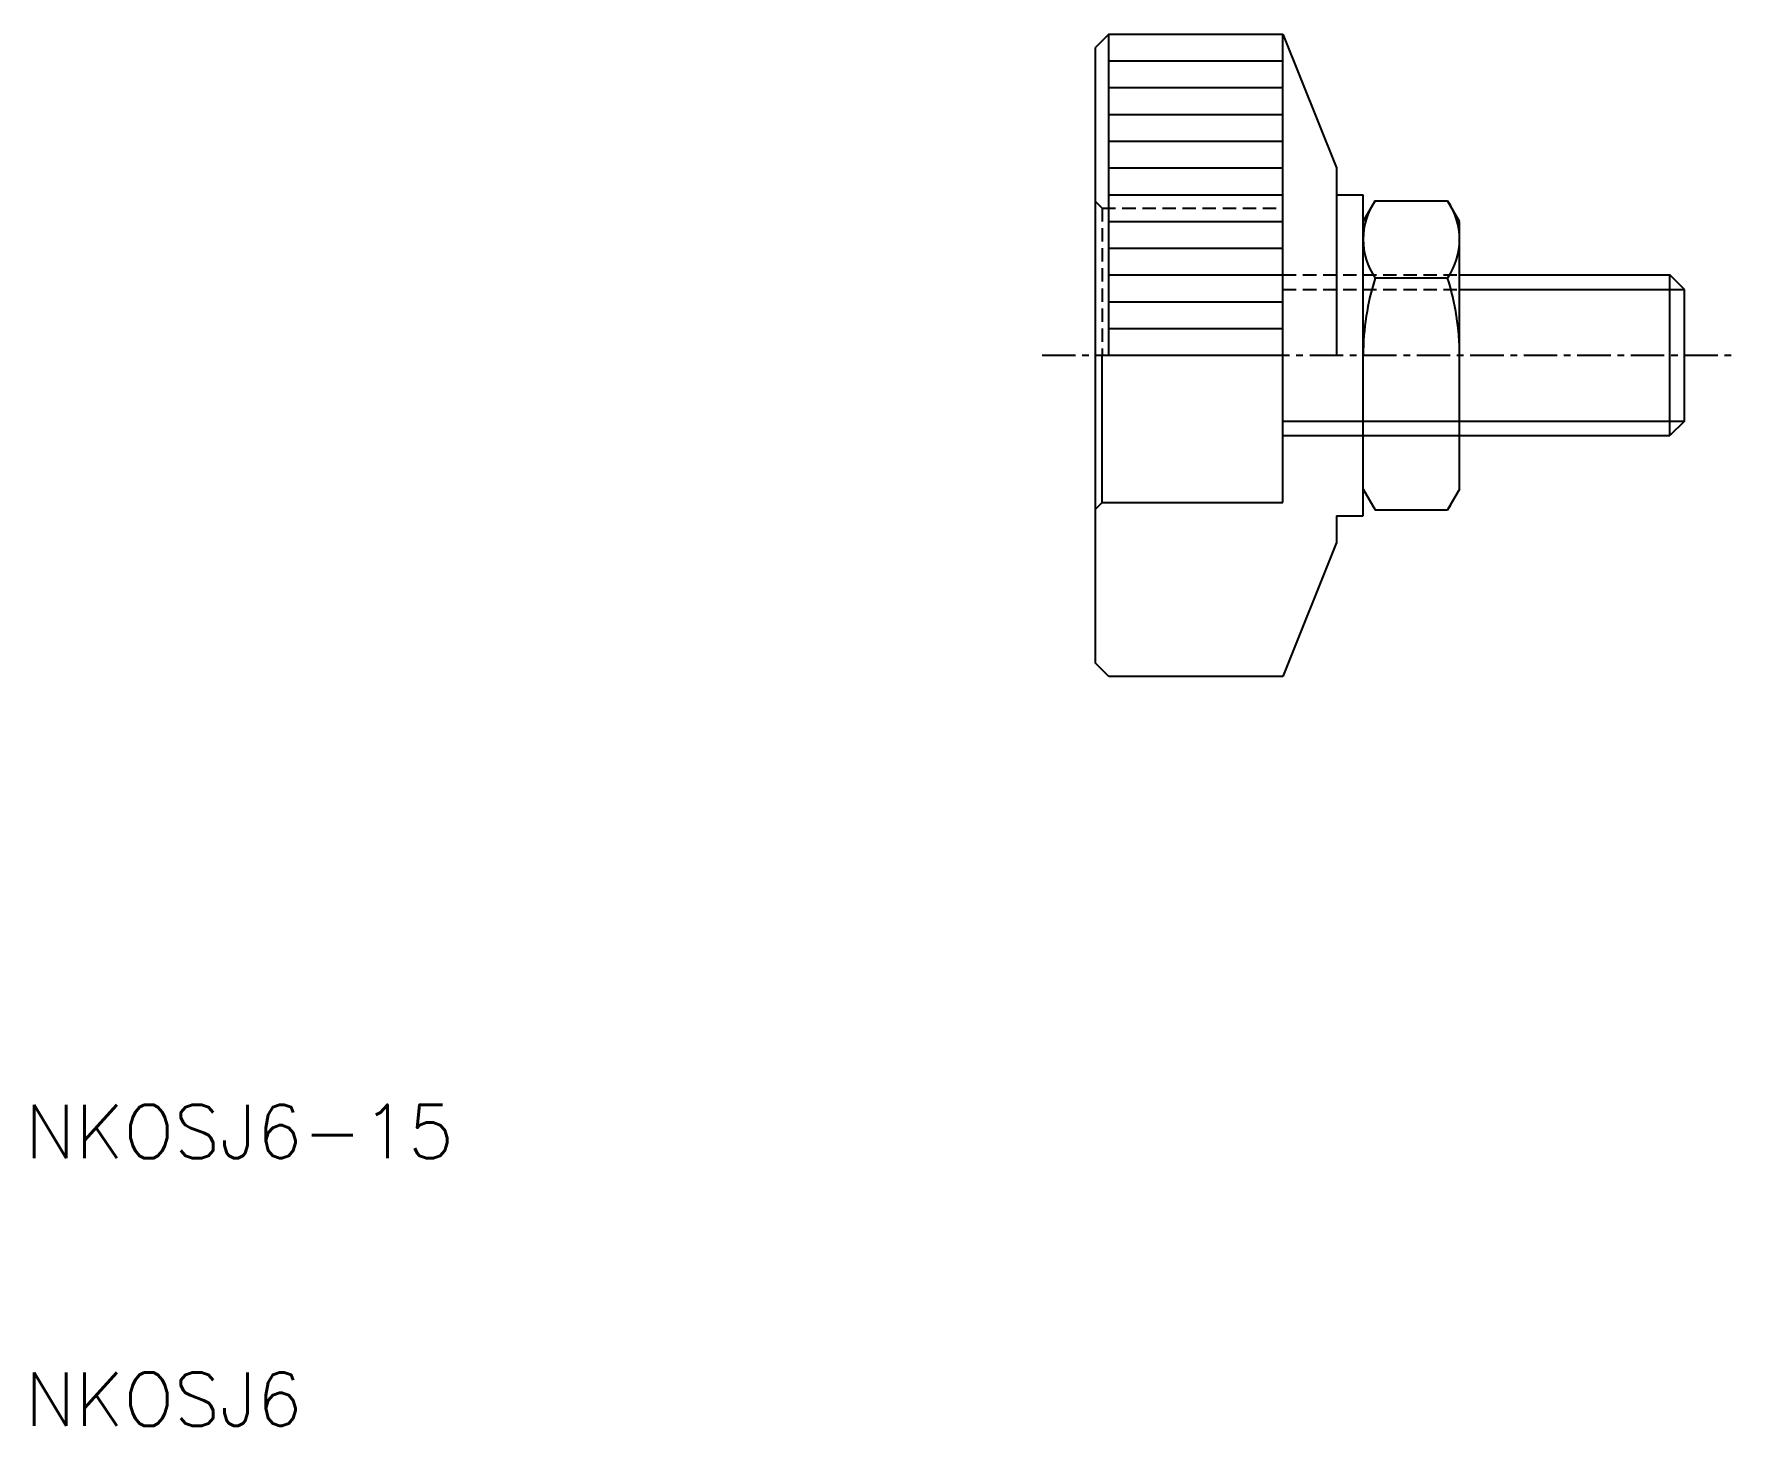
# Model space of a CAD drawing. Extents: x 10.3 to 74, y 10 to 62.
import ezdxf

# ---------------------------------------------------------------- set-up
doc = ezdxf.new("R2010")
doc.units = 0
doc.linetypes.add('CENTER', pattern=[2, 1.25, -0.25, 0.25, -0.25])
doc.linetypes.add('DASHED', pattern=[0.75, 0.5, -0.25])
doc.layers.get('0').update_dxf_attribs({"linetype": 'CONTINUOUS'})
doc.layers.add('CENTER', color=1, linetype='CENTER')
doc.styles.get("Standard").update_dxf_attribs({"font": 'txt.shx'})

msp = doc.modelspace()

# ---------------------------------------------------------------- linework, layer by layer
at = {"color": 7, "linetype": 'CONTINUOUS'}
for p, q in [((50.5, 62), (50, 61.5)), ((50.5, 62), (57, 62)), ((50.5, 50), (50.5, 62)), ((57, 50), (57, 62)), ((57, 62), (59, 57)), ((50, 38.5), (50, 61.5)), ((50.5, 61), (57, 61)), ((50.5, 60), (57, 60)), ((50.5, 59), (57, 59)), ((50.5, 58), (57, 58)), ((50.5, 57), (57, 57)), ((59, 57), (59, 50)), ((50.5, 56), (57, 56)), ((59, 56), (60, 56)), ((60, 44), (60, 56)), ((60, 55), (60.447, 55.774)), ((60.447, 55.774), (63.153, 55.774)), ((63.6, 55), (63.153, 55.774)), ((50.5, 55), (57, 55)), ((60, 45), (60, 55)), ((63.6, 45), (63.6, 55)), ((50.5, 54), (57, 54)), ((50.5, 53), (57, 53)), ((60.447, 52.887), (63.153, 52.887)), ((63.6, 53), (71.458, 53)), ((72, 52.459), (71.458, 53)), ((71.458, 47), (71.458, 53)), ((72, 47.541), (72, 52.459)), ((50.5, 52), (57, 52)), ((50.5, 51), (57, 51)), ((50.25, 44.5), (50.25, 50)), ((50.5, 50), (57, 50)), ((57, 44.5), (57, 50)), ((72, 47.541), (71.458, 47)), ((57, 47), (71.458, 47)), ((60, 45), (60.447, 44.226)), ((63.6, 45), (63.153, 44.226)), ((50.25, 44.5), (50, 44.25)), ((50.25, 44.5), (57, 44.5)), ((59, 44), (60, 44)), ((59, 44), (59, 43)), ((60.447, 44.226), (63.153, 44.226)), ((59, 43), (57, 38)), ((50.5, 38), (50, 38.5)), ((57, 38), (50.5, 38))]:
    msp.add_line(p, q, dxfattribs=at)
at = {"color": 3, "linetype": 'DASHED'}
for p, q in [((50.25, 55.5), (50, 55.75)), ((50.25, 55.5), (57, 55.5)), ((50.25, 55.5), (50.25, 50)), ((57, 53), (63.6, 53)), ((57, 52.459), (63.6, 52.459))]:
    msp.add_line(p, q, dxfattribs=at)
at = {"color": 3, "linetype": 'CONTINUOUS'}
for p, q in [((63.6, 52.459), (72, 52.459)), ((57, 47.541), (72, 47.541))]:
    msp.add_line(p, q, dxfattribs=at)
at = {"color": 7, "linetype": 'CONTINUOUS'}
for centre, radius, start, end in [((62.556, 54.33), 2.556, 145.61573, 214.3843), ((61.044, 54.33), 2.556, 325.6157, 34.38427), ((69.553, 50), 9.553, 162.41201, 180), ((54.047, 50), 9.553, 0, 17.58799), ((62.556, 45.67), 2.556, 205.61573, 214.38427), ((61.044, 45.67), 2.556, 325.61573, 334.38427)]:
    msp.add_arc(centre, radius, start, end, dxfattribs=at)
at = {"layer": 'CENTER', "color": 1, "linetype": 'CENTER'}
msp.add_line((48, 50), (74, 50), dxfattribs=at)

# ---------------------------------------------------------------- texts
at = {"color": 7, "linetype": 'CONTINUOUS'}
for s, p in [('NKOSJ6-15', (10, 20)), ('NKOSJ6', (10, 10))]:
    msp.add_text(s, height=2, dxfattribs=at).set_placement(p)

doc.saveas('drawing.dxf')
